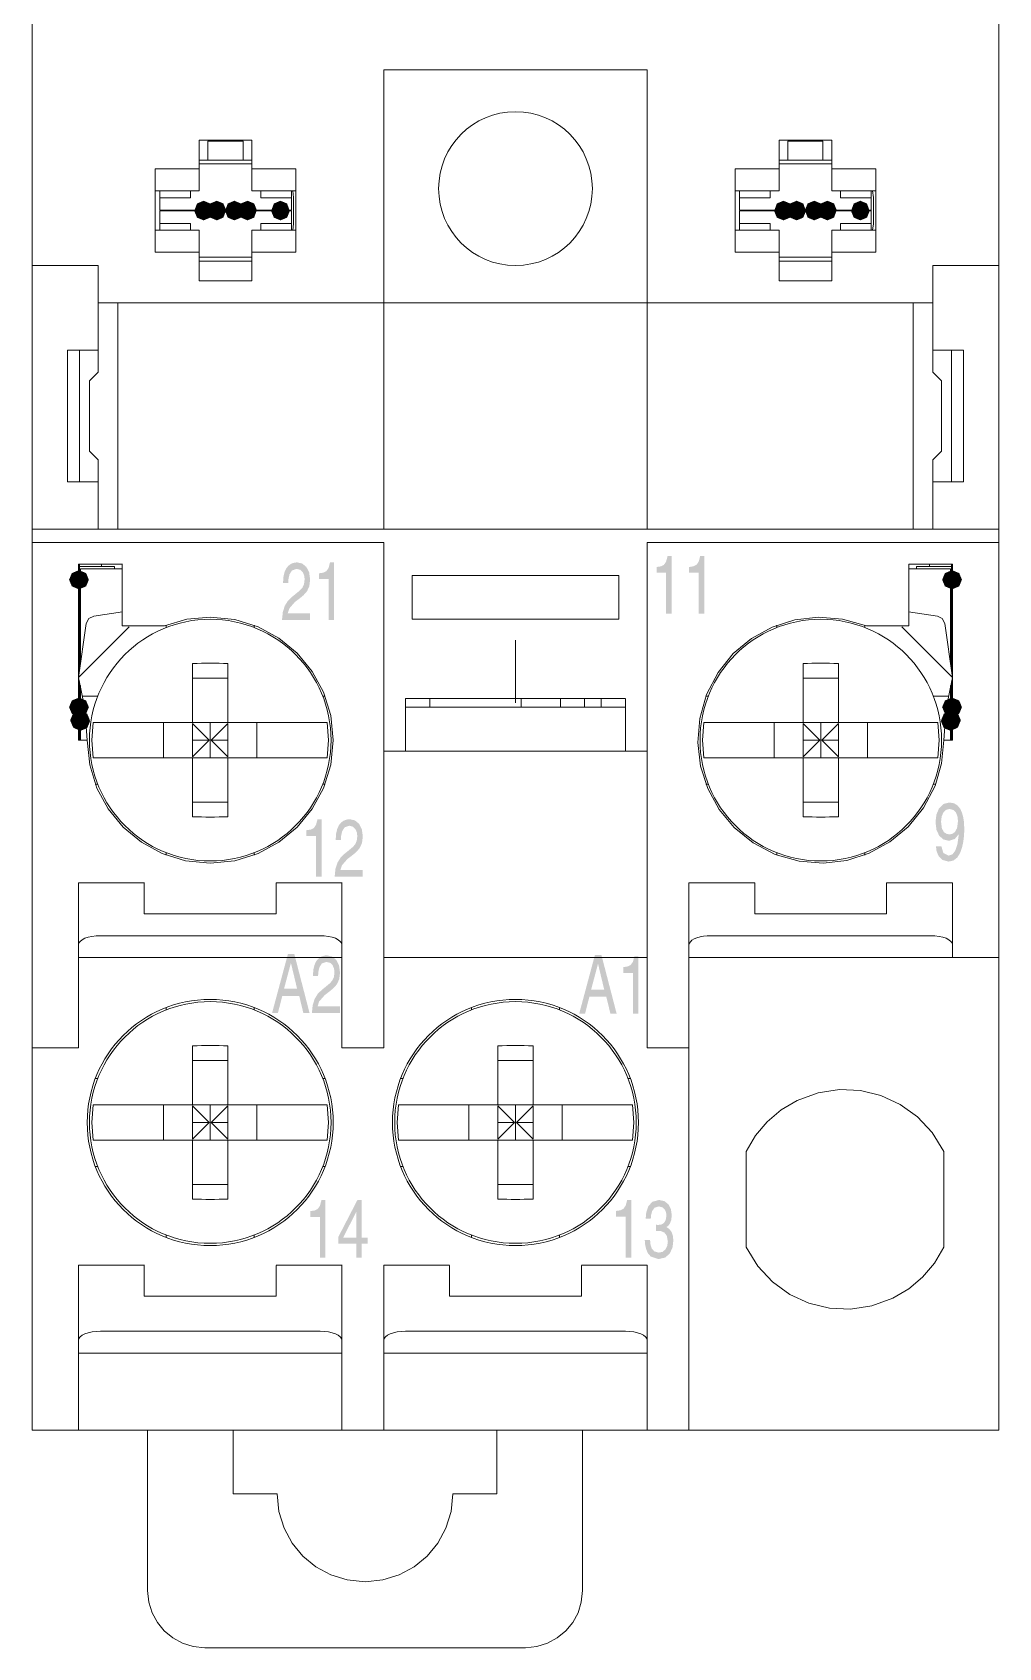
# Model space of a CAD drawing. Header units: inches. Extents: x 567.7 to 589.7, y -8.6 to 65.8.
# Drawn here: x 567.73 to 589.73, y -8.61 to 28.15 of the extents above; entities that cross this region are included whole.
import ezdxf

# ---------------------------------------------------------------- set-up
doc = ezdxf.new("R2010")
doc.units = ezdxf.units.IN
doc.header["$MEASUREMENT"] = 0

msp = doc.modelspace()

# ---------------------------------------------------------------- hatches: boundary and pattern name
h = msp.add_hatch(color=7)
h.dxf.hatch_style = 2
h.paths.add_polyline_path([(571.845, 24.08), (571.783, 23.929), (571.632, 23.867), (571.482, 23.929), (571.419, 24.08), (571.482, 24.25), (571.632, 24.313), (571.783, 24.25)])
h = msp.add_hatch(color=7)
h.dxf.hatch_style = 2
h.paths.add_polyline_path([(571.72, 24.1), (571.782, 24.251), (571.933, 24.313), (572.083, 24.251), (572.146, 24.1), (572.083, 23.93), (571.933, 23.867), (571.782, 23.93)])
h = msp.add_hatch(color=7)
h.dxf.hatch_style = 2
h.paths.add_polyline_path([(572.545, 24.08), (572.483, 23.929), (572.332, 23.867), (572.182, 23.929), (572.119, 24.08), (572.182, 24.25), (572.332, 24.313), (572.483, 24.25)])
h = msp.add_hatch(color=7)
h.dxf.hatch_style = 2
h.paths.add_polyline_path([(572.419, 24.1), (572.482, 24.251), (572.632, 24.313), (572.783, 24.251), (572.845, 24.1), (572.783, 23.93), (572.632, 23.867), (572.482, 23.93)])
h = msp.add_hatch(color=7)
h.dxf.hatch_style = 2
h.paths.add_polyline_path([(573.595, 24.08), (573.533, 23.929), (573.382, 23.867), (573.232, 23.929), (573.169, 24.08), (573.232, 24.25), (573.382, 24.313), (573.533, 24.25)])
h = msp.add_hatch(color=7)
h.dxf.hatch_style = 2
h.paths.add_polyline_path([(585.046, 24.08), (584.984, 23.929), (584.833, 23.867), (584.682, 23.929), (584.62, 24.08), (584.682, 24.25), (584.833, 24.313), (584.984, 24.25)])
h = msp.add_hatch(color=7)
h.dxf.hatch_style = 2
h.paths.add_polyline_path([(585.346, 24.08), (585.284, 23.929), (585.133, 23.867), (584.983, 23.929), (584.92, 24.08), (584.983, 24.25), (585.133, 24.313), (585.284, 24.25)])
h = msp.add_hatch(color=7)
h.dxf.hatch_style = 2
h.paths.add_polyline_path([(585.32, 24.1), (585.383, 24.251), (585.533, 24.313), (585.684, 24.251), (585.746, 24.1), (585.684, 23.93), (585.533, 23.867), (585.383, 23.93)])
h = msp.add_hatch(color=7)
h.dxf.hatch_style = 2
h.paths.add_polyline_path([(585.62, 24.1), (585.683, 24.251), (585.833, 24.313), (585.984, 24.251), (586.046, 24.1), (585.984, 23.93), (585.833, 23.867), (585.683, 23.93)])
h = msp.add_hatch(color=7)
h.dxf.hatch_style = 2
h.paths.add_polyline_path([(586.796, 24.08), (586.734, 23.929), (586.583, 23.867), (586.433, 23.929), (586.37, 24.08), (586.433, 24.25), (586.583, 24.313), (586.734, 24.25)])
h = msp.add_hatch(color=7)
h.dxf.hatch_style = 2
h.paths.add_polyline_path([(582.286, 14.918), (582.161, 14.918), (582.161, 15.849), (581.943, 15.849), (581.943, 15.979), (582.041, 15.994), (582.112, 16.029), (582.161, 16.101), (582.194, 16.228), (582.286, 16.228)])
h = msp.add_hatch(color=7)
h.dxf.hatch_style = 2
h.paths.add_polyline_path([(583.028, 14.918), (582.903, 14.918), (582.903, 15.849), (582.684, 15.849), (582.684, 15.979), (582.782, 15.994), (582.853, 16.029), (582.903, 16.101), (582.937, 16.228), (583.028, 16.228)])
h = msp.add_hatch(color=7)
h.dxf.hatch_style = 2
h.paths.add_polyline_path([(568.782, 15.476), (568.632, 15.539), (568.569, 15.69), (568.632, 15.84), (568.782, 15.903), (568.807, 15.903), (568.958, 15.84), (569.02, 15.69), (568.958, 15.539), (568.807, 15.476)])
h = msp.add_hatch(color=7)
h.dxf.hatch_style = 2
h.paths.add_polyline_path([(573.44, 15.615), (573.45, 15.757), (573.476, 15.868), (573.516, 15.951), (573.564, 16.009), (573.617, 16.048), (573.671, 16.071), (573.722, 16.081), (573.765, 16.084), (573.879, 16.057), (573.972, 15.98), (574.035, 15.857), (574.058, 15.693), (574.038, 15.54), (573.985, 15.425), (573.905, 15.335), (573.807, 15.255), (573.709, 15.181), (573.583, 15.036), (573.548, 14.928), (574.058, 14.928), (574.058, 14.774), (573.417, 14.774), (573.436, 14.955), (573.481, 15.097), (573.55, 15.207), (573.636, 15.293), (573.761, 15.394), (573.83, 15.452), (573.884, 15.513), (573.919, 15.592), (573.932, 15.701), (573.923, 15.782), (573.891, 15.858), (573.834, 15.915), (573.747, 15.937), (573.643, 15.899), (573.587, 15.81), (573.564, 15.704), (573.558, 15.615)])
h = msp.add_hatch(color=7)
h.dxf.hatch_style = 2
h.paths.add_polyline_path([(574.602, 14.774), (574.477, 14.774), (574.477, 15.704), (574.258, 15.704), (574.258, 15.835), (574.356, 15.85), (574.427, 15.885), (574.477, 15.957), (574.51, 16.084), (574.602, 16.084)])
h = msp.add_hatch(color=7)
h.dxf.hatch_style = 2
h.paths.add_polyline_path([(588.658, 15.476), (588.508, 15.539), (588.445, 15.69), (588.508, 15.84), (588.658, 15.903), (588.683, 15.903), (588.834, 15.84), (588.896, 15.69), (588.834, 15.539), (588.683, 15.476)])
h = msp.add_hatch(color=7)
h.dxf.hatch_style = 2
h.paths.add_polyline_path([(568.782, 12.577), (568.632, 12.639), (568.569, 12.79), (568.632, 12.941), (568.782, 13.003), (568.807, 13.003), (568.958, 12.941), (569.02, 12.79), (568.958, 12.639), (568.807, 12.577)])
h = msp.add_hatch(color=7)
h.dxf.hatch_style = 2
h.paths.add_polyline_path([(588.658, 12.577), (588.508, 12.639), (588.445, 12.79), (588.508, 12.941), (588.658, 13.003), (588.683, 13.003), (588.834, 12.941), (588.896, 12.79), (588.834, 12.639), (588.683, 12.577)])
h = msp.add_hatch(color=7)
h.dxf.hatch_style = 2
h.paths.add_polyline_path([(568.807, 12.277), (568.657, 12.339), (568.594, 12.49), (568.657, 12.641), (568.807, 12.703), (568.832, 12.703), (568.983, 12.641), (569.045, 12.49), (568.983, 12.339), (568.832, 12.277)])
h = msp.add_hatch(color=7)
h.dxf.hatch_style = 2
h.paths.add_polyline_path([(568.657, 12.339), (568.594, 12.49), (568.657, 12.641), (568.807, 12.703), (568.958, 12.641), (568.983, 12.616), (569.045, 12.465), (568.983, 12.314), (568.832, 12.252), (568.682, 12.314)])
h = msp.add_hatch(color=7)
h.dxf.hatch_style = 2
h.paths.add_polyline_path([(588.784, 12.314), (588.633, 12.252), (588.482, 12.314), (588.42, 12.465), (588.482, 12.616), (588.507, 12.641), (588.658, 12.703), (588.809, 12.641), (588.871, 12.49), (588.809, 12.339)])
h = msp.add_hatch(color=7)
h.dxf.hatch_style = 2
h.paths.add_polyline_path([(588.633, 12.277), (588.483, 12.339), (588.42, 12.49), (588.483, 12.641), (588.633, 12.703), (588.658, 12.703), (588.809, 12.641), (588.871, 12.49), (588.809, 12.339), (588.658, 12.277)])
h = msp.add_hatch(color=7)
h.paths.add_polyline_path([(588.806, 10.195), (588.795, 10.301), (588.76, 10.39), (588.699, 10.451), (588.609, 10.474), (588.532, 10.452), (588.472, 10.393), (588.434, 10.3), (588.42, 10.18), (588.44, 10.029), (588.488, 9.944), (588.553, 9.905), (588.618, 9.896), (588.674, 9.906), (588.736, 9.948), (588.785, 10.039)])
h.paths.add_polyline_path([(588.294, 10.172), (588.314, 10.343), (588.373, 10.486), (588.471, 10.585), (588.607, 10.621), (588.711, 10.604), (588.792, 10.556), (588.852, 10.485), (588.894, 10.398), (588.922, 10.3), (588.939, 10.199), (588.946, 10.101), (588.948, 10.014), (588.947, 9.942), (588.94, 9.84), (588.925, 9.719), (588.897, 9.592), (588.854, 9.472), (588.792, 9.371), (588.706, 9.302), (588.595, 9.276), (588.453, 9.313), (588.364, 9.403), (588.317, 9.518), (588.304, 9.626), (588.427, 9.626), (588.474, 9.469), (588.592, 9.412), (588.68, 9.441), (588.747, 9.53), (588.795, 9.682), (588.826, 9.902), (588.732, 9.79), (588.601, 9.749), (588.477, 9.778), (588.38, 9.862), (588.316, 9.996)])
h = msp.add_hatch(color=7)
h.dxf.hatch_style = 2
h.paths.add_polyline_path([(574.317, 8.93), (574.192, 8.93), (574.192, 9.86), (573.973, 9.86), (573.973, 9.99), (574.072, 10.005), (574.142, 10.04), (574.192, 10.112), (574.225, 10.239), (574.317, 10.239)])
h = msp.add_hatch(color=7)
h.dxf.hatch_style = 2
h.paths.add_polyline_path([(574.639, 9.77), (574.649, 9.913), (574.675, 10.024), (574.715, 10.107), (574.763, 10.165), (574.816, 10.204), (574.87, 10.226), (574.92, 10.237), (574.963, 10.239), (575.078, 10.213), (575.171, 10.135), (575.234, 10.012), (575.257, 9.848), (575.237, 9.695), (575.184, 9.58), (575.104, 9.49), (575.006, 9.41), (574.908, 9.336), (574.782, 9.192), (574.747, 9.084), (575.257, 9.084), (575.257, 8.93), (574.615, 8.93), (574.634, 9.111), (574.68, 9.252), (574.748, 9.362), (574.835, 9.449), (574.959, 9.55), (575.028, 9.607), (575.082, 9.668), (575.118, 9.747), (575.131, 9.855), (575.122, 9.937), (575.09, 10.013), (575.033, 10.07), (574.945, 10.092), (574.842, 10.055), (574.786, 9.966), (574.763, 9.859), (574.757, 9.77)])
h = msp.add_hatch(color=7)
h.paths.add_polyline_path([(573.761, 6.381), (573.62, 6.97), (573.463, 6.381)])
h.paths.add_polyline_path([(573.424, 6.22), (573.324, 5.831), (573.191, 5.831), (573.551, 7.17), (573.698, 7.17), (574.044, 5.831), (573.903, 5.831), (573.809, 6.22)])
h = msp.add_hatch(color=7)
h.dxf.hatch_style = 2
h.paths.add_polyline_path([(574.121, 6.672), (574.13, 6.815), (574.157, 6.926), (574.196, 7.009), (574.245, 7.068), (574.298, 7.106), (574.351, 7.129), (574.402, 7.14), (574.445, 7.142), (574.559, 7.115), (574.652, 7.038), (574.715, 6.915), (574.738, 6.75), (574.719, 6.598), (574.665, 6.482), (574.585, 6.392), (574.487, 6.312), (574.39, 6.238), (574.263, 6.094), (574.228, 5.986), (574.738, 5.986), (574.738, 5.832), (574.097, 5.832), (574.116, 6.013), (574.162, 6.155), (574.23, 6.265), (574.317, 6.351), (574.441, 6.452), (574.509, 6.509), (574.563, 6.571), (574.599, 6.649), (574.612, 6.758), (574.602, 6.839), (574.571, 6.915), (574.514, 6.972), (574.427, 6.994), (574.323, 6.957), (574.267, 6.868), (574.244, 6.761), (574.238, 6.672)])
h = msp.add_hatch(color=7)
h.paths.add_polyline_path([(580.752, 6.363), (580.611, 6.952), (580.454, 6.363)])
h.paths.add_polyline_path([(580.415, 6.203), (580.315, 5.813), (580.182, 5.813), (580.541, 7.152), (580.688, 7.152), (581.036, 5.813), (580.894, 5.813), (580.799, 6.203)])
h = msp.add_hatch(color=7)
h.dxf.hatch_style = 2
h.paths.add_polyline_path([(581.531, 5.814), (581.407, 5.814), (581.407, 6.744), (581.188, 6.744), (581.188, 6.875), (581.286, 6.89), (581.356, 6.925), (581.406, 6.997), (581.44, 7.123), (581.531, 7.123)])
h = msp.add_hatch(color=7)
h.dxf.hatch_style = 2
h.paths.add_polyline_path([(574.406, 0.261), (574.281, 0.261), (574.281, 1.192), (574.063, 1.192), (574.063, 1.322), (574.161, 1.337), (574.231, 1.373), (574.281, 1.445), (574.315, 1.572), (574.406, 1.572)])
h = msp.add_hatch(color=7)
h.paths.add_polyline_path([(574.811, 0.722), (575.112, 0.722), (575.112, 1.316)])
h.paths.add_polyline_path([(575.229, 0.581), (575.229, 0.261), (575.112, 0.261), (575.112, 0.581), (574.702, 0.581), (574.702, 0.74), (575.132, 1.572), (575.229, 1.572), (575.229, 0.722), (575.366, 0.722), (575.366, 0.581)])
h = msp.add_hatch(color=7)
h.dxf.hatch_style = 2
h.paths.add_polyline_path([(581.366, 0.266), (581.241, 0.266), (581.241, 1.197), (581.022, 1.197), (581.022, 1.327), (581.121, 1.342), (581.192, 1.377), (581.241, 1.449), (581.275, 1.576), (581.366, 1.576)])
h = msp.add_hatch(color=7)
h.dxf.hatch_style = 2
h.paths.add_polyline_path([(581.928, 1.012), (581.99, 1.009), (582.056, 1.019), (582.113, 1.054), (582.153, 1.12), (582.168, 1.223), (582.161, 1.288), (582.134, 1.355), (582.081, 1.408), (581.995, 1.43), (581.897, 1.399), (581.843, 1.323), (581.819, 1.231), (581.812, 1.148), (581.696, 1.148), (581.709, 1.296), (581.756, 1.434), (581.849, 1.536), (582.001, 1.576), (582.122, 1.55), (582.213, 1.478), (582.27, 1.369), (582.29, 1.231), (582.278, 1.121), (582.249, 1.042), (582.21, 0.989), (582.169, 0.961), (582.232, 0.917), (582.282, 0.855), (582.314, 0.768), (582.326, 0.652), (582.307, 0.496), (582.247, 0.361), (582.142, 0.267), (581.988, 0.231), (581.814, 0.288), (581.75, 0.358), (581.709, 0.45), (581.685, 0.555), (581.674, 0.668), (581.796, 0.668), (581.804, 0.57), (581.832, 0.476), (581.892, 0.406), (581.996, 0.378), (582.079, 0.396), (582.143, 0.448), (582.186, 0.528), (582.201, 0.632), (582.177, 0.763), (582.121, 0.835), (582.049, 0.866), (581.981, 0.872), (581.928, 0.869)])

# ---------------------------------------------------------------- linework, layer by layer
at = {"color": 7, "lineweight": 0}
for points in [[(567.732, -3.661), (567.732, 65.841)], [(589.732, -3.661), (589.732, 65.841)], [(575.732, 16.84), (575.732, 27.291)], [(575.732, 27.29), (581.732, 27.29)], [(581.732, 27.29), (581.732, 16.839)], [(571.533, 25.69), (572.732, 25.69)], [(571.533, 25.69), (571.533, 24.54)], [(571.732, 25.669), (572.532, 25.669)], [(571.732, 25.669), (571.732, 25.24)], [(572.533, 25.669), (572.533, 25.24)], [(572.732, 24.54), (572.732, 25.69)], [(584.733, 25.69), (585.933, 25.69)], [(584.733, 25.69), (584.733, 24.54)], [(584.933, 25.669), (585.732, 25.669)], [(584.933, 25.669), (584.933, 25.24)], [(585.732, 25.669), (585.732, 25.24)], [(585.933, 24.54), (585.933, 25.69)], [(570.532, 25.041), (571.533, 25.041)], [(570.532, 25.041), (570.532, 23.14)], [(571.533, 25.24), (572.732, 25.24)], [(571.533, 25.15), (572.732, 25.15)], [(572.732, 25.041), (573.733, 25.041)], [(573.732, 23.14), (573.732, 25.04)], [(583.733, 25.041), (584.733, 25.041)], [(583.733, 23.14), (583.733, 25.04)], [(584.733, 25.24), (585.933, 25.24)], [(584.733, 25.15), (585.933, 25.15)], [(585.933, 25.041), (586.933, 25.041)], [(586.933, 25.041), (586.933, 23.14)], [(570.532, 24.54), (571.533, 24.54)], [(570.632, 24.1), (570.632, 24.54)], [(570.632, 24.382), (571.333, 24.382)], [(571.333, 24.382), (571.333, 24.54)], [(572.732, 24.54), (573.733, 24.54)], [(572.932, 24.382), (572.932, 24.54)], [(572.932, 24.382), (573.632, 24.382)], [(573.632, 24.1), (573.632, 24.54)], [(573.682, 24.39), (573.66, 24.54)], [(573.682, 23.79), (573.682, 24.39)], [(583.733, 24.54), (584.733, 24.54)], [(583.832, 24.1), (583.832, 24.54)], [(583.832, 24.382), (584.532, 24.382)], [(584.532, 24.382), (584.532, 24.54)], [(585.933, 24.54), (586.933, 24.54)], [(586.133, 24.382), (586.133, 24.54)], [(586.133, 24.382), (586.833, 24.382)], [(586.833, 24.1), (586.833, 24.54)], [(586.883, 24.39), (586.86, 24.54)], [(586.883, 23.79), (586.883, 24.39)], [(570.632, 24.1), (573.632, 24.1)], [(570.632, 24.08), (573.632, 24.08)], [(570.632, 23.64), (570.632, 24.08)], [(573.632, 23.64), (573.632, 24.08)], [(583.832, 24.1), (586.834, 24.1)], [(583.832, 24.08), (586.834, 24.08)], [(583.832, 23.64), (583.832, 24.08)], [(586.833, 23.64), (586.833, 24.08)], [(570.532, 23.64), (571.533, 23.64)], [(570.632, 23.799), (571.333, 23.799)], [(571.333, 23.64), (571.333, 23.799)], [(571.533, 23.64), (571.533, 22.49)], [(572.732, 23.64), (573.733, 23.64)], [(572.732, 22.49), (572.732, 23.64)], [(572.932, 23.64), (572.932, 23.799)], [(572.932, 23.799), (573.632, 23.799)], [(573.66, 23.64), (573.682, 23.791)], [(583.733, 23.64), (584.733, 23.64)], [(583.832, 23.799), (584.532, 23.799)], [(584.532, 23.64), (584.532, 23.799)], [(584.733, 23.64), (584.733, 22.49)], [(585.933, 22.49), (585.933, 23.64)], [(585.933, 23.64), (586.933, 23.64)], [(586.133, 23.64), (586.133, 23.799)], [(586.133, 23.799), (586.833, 23.799)], [(586.86, 23.64), (586.883, 23.791)], [(567.732, 22.84), (569.233, 22.84)], [(569.232, 22.84), (569.232, 20.415)], [(570.532, 23.14), (571.533, 23.14)], [(571.533, 23.03), (572.732, 23.03)], [(571.533, 22.94), (572.732, 22.94)], [(572.732, 23.14), (573.733, 23.14)], [(583.733, 23.14), (584.733, 23.14)], [(584.733, 23.03), (585.933, 23.03)], [(584.733, 22.94), (585.933, 22.94)], [(585.933, 23.14), (586.933, 23.14)], [(588.233, 22.84), (589.733, 22.84)], [(588.233, 22.84), (588.233, 20.415)], [(571.533, 22.49), (572.732, 22.49)], [(584.733, 22.49), (585.933, 22.49)], [(569.232, 21.99), (588.233, 21.99)], [(569.683, 21.99), (569.683, 16.84)], [(587.783, 16.84), (587.783, 21.99)], [(568.532, 20.915), (568.532, 17.914)], [(568.532, 20.915), (569.232, 20.915)], [(568.807, 20.915), (568.807, 17.914)], [(588.233, 20.915), (588.933, 20.915)], [(588.658, 17.915), (588.658, 20.915)], [(588.933, 17.915), (588.933, 20.915)], [(569.032, 20.215), (569.232, 20.415)], [(588.233, 20.415), (588.433, 20.215)], [(569.032, 18.615), (569.032, 20.215)], [(588.433, 18.615), (588.433, 20.215)], [(569.032, 18.615), (569.232, 18.415)], [(569.232, 18.415), (569.232, 16.84)], [(588.233, 18.415), (588.433, 18.615)], [(588.233, 18.415), (588.233, 16.84)], [(568.532, 17.915), (569.232, 17.915)], [(588.233, 17.915), (588.933, 17.915)], [(567.732, 16.84), (589.732, 16.84)], [(567.732, 16.54), (575.732, 16.54)], [(575.732, 5.04), (575.732, 16.54)], [(581.732, 16.54), (589.732, 16.54)], [(581.732, 16.54), (581.732, 5.039)], [(568.782, 16.04), (569.783, 16.04)], [(568.782, 16.04), (568.782, 12.04)], [(568.807, 16.04), (568.807, 13.639)], [(568.807, 15.99), (569.607, 15.99)], [(568.832, 15.94), (569.782, 15.94)], [(568.832, 15.94), (568.832, 13.811)], [(569.307, 16.04), (569.307, 15.99)], [(569.607, 15.99), (569.607, 15.939)], [(569.782, 14.64), (569.782, 16.04)], [(587.683, 16.04), (587.683, 14.639)], [(587.683, 16.04), (588.683, 16.04)], [(587.683, 15.94), (588.633, 15.94)], [(587.858, 15.94), (587.858, 15.991)], [(587.858, 15.99), (588.658, 15.99)], [(588.158, 16.04), (588.158, 15.99)], [(588.633, 13.811), (588.633, 15.94)], [(588.658, 13.64), (588.658, 16.04)], [(588.683, 16.04), (588.683, 12.04)], [(576.382, 15.789), (576.382, 14.79)], [(576.382, 15.789), (581.082, 15.789)], [(581.082, 15.789), (581.082, 14.79)], [(569.13, 14.862), (569.017, 14.805), (568.961, 14.692)], [(568.982, 12.04), (569.039, 11.476), (569.202, 10.95), (569.46, 10.475), (569.802, 10.06), (570.217, 9.719), (570.692, 9.46), (571.218, 9.297), (571.782, 9.24), (572.346, 9.297), (572.872, 9.46), (573.348, 9.719), (573.762, 10.06), (574.104, 10.475), (574.362, 10.95), (574.525, 11.476), (574.582, 12.04), (574.525, 12.604), (574.362, 13.13), (574.104, 13.605), (573.762, 14.02), (573.348, 14.361), (572.872, 14.62), (572.346, 14.783), (571.782, 14.84), (571.253, 14.789), (570.743, 14.639)], [(569.13, 14.862), (569.783, 14.957)], [(576.382, 14.79), (581.082, 14.79)], [(586.722, 14.64), (586.177, 14.796), (585.628, 14.84), (585.09, 14.776), (584.579, 14.613), (584.108, 14.355), (583.691, 14.009), (583.345, 13.582), (583.083, 13.079), (582.927, 12.534), (582.883, 11.986), (582.946, 11.448), (583.11, 10.937), (583.368, 10.465), (583.713, 10.049), (584.141, 9.703), (584.644, 9.44), (585.189, 9.283), (585.738, 9.24), (586.275, 9.303), (586.787, 9.466), (587.258, 9.724), (587.674, 10.07), (588.021, 10.498), (588.283, 11), (588.432, 11.511), (588.483, 12.04)], [(587.682, 14.957), (588.336, 14.862)], [(588.504, 14.692), (588.448, 14.805), (588.336, 14.862)], [(568.782, 13.468), (568.96, 14.692)], [(568.782, 13.468), (569.935, 14.621)], [(569.782, 14.64), (570.743, 14.64)], [(570.782, 14.655), (570.782, 14.602)], [(572.782, 14.602), (572.782, 14.654)], [(584.683, 14.655), (584.683, 14.602)], [(586.683, 14.602), (586.683, 14.654)], [(586.722, 14.64), (587.683, 14.64)], [(587.531, 14.62), (588.684, 13.468)], [(588.504, 14.692), (588.683, 13.468)], [(578.732, 12.887), (578.732, 14.314)], [(571.382, 13.785), (571.482, 13.786), (571.582, 13.788), (571.682, 13.79), (571.782, 13.79), (571.882, 13.79), (571.983, 13.788), (572.082, 13.786), (572.182, 13.785)], [(571.382, 12.44), (571.382, 13.785)], [(572.182, 12.44), (572.182, 13.785)], [(585.283, 13.785), (585.383, 13.786), (585.482, 13.788), (585.583, 13.79), (585.682, 13.79), (585.783, 13.79), (585.883, 13.788), (585.983, 13.786), (586.083, 13.785)], [(585.283, 12.44), (585.283, 13.785)], [(586.083, 13.785), (586.083, 12.44)], [(568.982, 12.04), (568.932, 12.761), (568.783, 13.468)], [(568.807, 13.377), (568.807, 12.04)], [(568.832, 13.28), (568.832, 12.04)], [(571.382, 13.451), (572.182, 13.451)], [(585.283, 13.451), (586.083, 13.451)], [(588.683, 13.468), (588.533, 12.761), (588.483, 12.04)], [(588.633, 12.04), (588.633, 13.28)], [(588.658, 12.04), (588.658, 13.377)], [(568.885, 13.039), (569.221, 13.039)], [(574.344, 13.039), (574.397, 13.039)], [(576.232, 11.79), (576.232, 12.99)], [(576.232, 12.99), (581.232, 12.99)], [(576.782, 12.79), (576.782, 12.99)], [(578.858, 12.79), (578.858, 12.99)], [(579.758, 12.99), (579.758, 12.79)], [(580.307, 12.99), (580.307, 12.79)], [(580.682, 12.99), (580.682, 12.79)], [(581.233, 12.99), (581.233, 11.79)], [(583.067, 13.039), (583.12, 13.039)], [(588.245, 13.039), (588.58, 13.039)], [(576.232, 12.79), (581.232, 12.79)], [(569.119, 12.44), (569.089, 12.04), (569.119, 11.64)], [(574.446, 12.44), (569.119, 12.44)], [(570.721, 11.64), (570.721, 12.44)], [(571.382, 11.663), (571.382, 12.418)], [(571.761, 12.04), (571.383, 12.417)], [(571.782, 11.64), (571.782, 12.44)], [(571.805, 12.04), (572.182, 12.417)], [(572.182, 11.663), (572.182, 12.418)], [(572.843, 11.64), (572.843, 12.44)], [(574.446, 11.64), (574.476, 12.04), (574.446, 12.44)], [(583.019, 12.44), (582.989, 12.04), (583.019, 11.64)], [(583.019, 12.44), (588.346, 12.44)], [(584.622, 12.44), (584.622, 11.64)], [(585.283, 11.663), (585.283, 12.418)], [(585.283, 12.418), (585.66, 12.04)], [(585.682, 12.44), (585.682, 11.64)], [(585.705, 12.04), (586.083, 12.417)], [(586.083, 12.418), (586.083, 11.663)], [(586.744, 11.64), (586.744, 12.44)], [(588.346, 11.64), (588.377, 12.04), (588.346, 12.44)], [(568.782, 12.04), (568.982, 12.04)], [(571.382, 11.663), (571.76, 12.04)], [(571.382, 12.04), (571.76, 12.04)], [(572.182, 11.663), (571.805, 12.04)], [(571.805, 12.04), (572.182, 12.04)], [(575.732, 11.79), (581.732, 11.79)], [(585.283, 12.04), (585.66, 12.04)], [(585.283, 11.663), (585.66, 12.04)], [(585.705, 12.04), (586.083, 11.663)], [(585.705, 12.04), (586.083, 12.04)], [(588.483, 12.04), (588.683, 12.04)], [(574.446, 11.64), (569.119, 11.64)], [(571.382, 10.295), (571.382, 11.64)], [(572.182, 10.295), (572.182, 11.64)], [(583.019, 11.64), (588.346, 11.64)], [(585.283, 10.295), (585.283, 11.64)], [(586.083, 11.64), (586.083, 10.295)], [(569.167, 11.039), (569.221, 11.039)], [(574.344, 11.039), (574.397, 11.039)], [(583.067, 11.039), (583.12, 11.039)], [(588.245, 11.039), (588.297, 11.039)], [(571.382, 10.628), (572.182, 10.628)], [(572.182, 10.295), (572.082, 10.293), (571.983, 10.291), (571.882, 10.29), (571.782, 10.29), (571.682, 10.29), (571.583, 10.291), (571.483, 10.293), (571.383, 10.295)], [(585.283, 10.628), (586.083, 10.628)], [(586.083, 10.295), (585.983, 10.293), (585.883, 10.291), (585.783, 10.29), (585.682, 10.29), (585.583, 10.29), (585.483, 10.291), (585.384, 10.293), (585.284, 10.295)], [(570.782, 9.478), (570.782, 9.425)], [(572.782, 9.425), (572.782, 9.477)], [(584.683, 9.478), (584.683, 9.425)], [(586.683, 9.425), (586.683, 9.477)], [(568.782, 8.79), (568.782, 5.039)], [(568.782, 8.79), (570.283, 8.79)], [(570.282, 8.09), (570.282, 8.789)], [(573.282, 8.79), (574.783, 8.79)], [(573.282, 8.09), (573.282, 8.789)], [(574.782, 5.04), (574.782, 8.79)], [(582.682, 8.79), (584.183, 8.79)], [(582.682, -3.661), (582.682, 8.79)], [(584.182, 8.79), (584.182, 8.091)], [(587.182, 8.79), (588.683, 8.79)], [(587.182, 8.09), (587.182, 8.789)], [(588.683, 8.79), (588.683, 7.09)], [(570.282, 8.09), (573.282, 8.09)], [(584.182, 8.09), (587.182, 8.09)], [(569.282, 7.59), (569.185, 7.586), (569.091, 7.574), (569.005, 7.555), (568.929, 7.53), (568.867, 7.498), (568.82, 7.461), (568.791, 7.424), (568.782, 7.382)], [(569.282, 7.59), (574.282, 7.59)], [(574.782, 7.382), (574.773, 7.424), (574.744, 7.461), (574.698, 7.498), (574.636, 7.53), (574.56, 7.555), (574.474, 7.574), (574.379, 7.586), (574.282, 7.589)], [(582.682, 7.382), (582.691, 7.418), (582.713, 7.453), (582.749, 7.486), (582.8, 7.515), (582.861, 7.541), (582.933, 7.562), (583.012, 7.578), (583.095, 7.587), (583.183, 7.589)], [(583.183, 7.59), (588.183, 7.59)], [(588.683, 7.382), (588.673, 7.424), (588.645, 7.461), (588.598, 7.498), (588.536, 7.53), (588.461, 7.555), (588.374, 7.574), (588.28, 7.586), (588.183, 7.589)], [(568.782, 7.09), (574.782, 7.09)], [(575.732, 7.09), (581.732, 7.09)], [(582.682, 7.09), (589.733, 7.09)], [(570.782, 5.955), (570.782, 5.902)], [(572.782, 5.901), (572.782, 5.954)], [(577.732, 5.955), (577.732, 5.902)], [(579.732, 5.901), (579.732, 5.954)], [(567.732, 5.04), (568.782, 5.04)], [(571.382, 5.085), (571.482, 5.086), (571.582, 5.088), (571.682, 5.089), (571.782, 5.089), (571.882, 5.089), (571.983, 5.088), (572.082, 5.086), (572.182, 5.085)], [(571.382, 3.74), (571.382, 5.085)], [(572.182, 3.74), (572.182, 5.085)], [(574.782, 5.04), (575.732, 5.04)], [(578.332, 5.085), (578.432, 5.086), (578.532, 5.088), (578.633, 5.089), (578.732, 5.089), (578.833, 5.089), (578.932, 5.088), (579.032, 5.086), (579.132, 5.085)], [(578.332, 3.74), (578.332, 5.085)], [(579.132, 3.74), (579.132, 5.085)], [(581.732, 5.04), (582.682, 5.04)], [(571.382, 4.75), (572.182, 4.75)], [(578.332, 4.75), (579.132, 4.75)], [(569.167, 4.339), (569.221, 4.339)], [(574.344, 4.339), (574.397, 4.339)], [(576.117, 4.339), (576.17, 4.339)], [(581.294, 4.339), (581.349, 4.339)], [(588.483, 2.679), (588.218, 3.11), (587.882, 3.469), (587.489, 3.751), (587.053, 3.951), (586.587, 4.065), (586.105, 4.087), (585.619, 4.014), (585.143, 3.84), (584.783, 3.626), (584.465, 3.357), (584.197, 3.04), (583.984, 2.679)], [(569.119, 3.74), (569.089, 3.34), (569.119, 2.94)], [(569.119, 3.74), (574.446, 3.74)], [(570.721, 3.74), (570.721, 2.94)], [(571.382, 3.718), (571.76, 3.341)], [(571.382, 2.962), (571.382, 3.718)], [(571.782, 3.74), (571.782, 2.94)], [(571.805, 3.34), (572.182, 3.718)], [(572.182, 2.962), (572.182, 3.718)], [(572.843, 2.94), (572.843, 3.739)], [(574.446, 2.94), (574.476, 3.34), (574.446, 3.739)], [(576.069, 3.74), (576.039, 3.34), (576.069, 2.94)], [(576.069, 3.74), (581.396, 3.74)], [(577.671, 3.74), (577.671, 2.94)], [(578.332, 2.962), (578.332, 3.718)], [(578.332, 3.718), (578.71, 3.341)], [(578.732, 3.74), (578.732, 2.94)], [(578.732, 3.74), (578.732, 2.94)], [(578.755, 3.34), (579.132, 3.718)], [(579.132, 2.962), (579.132, 3.718)], [(579.793, 2.94), (579.793, 3.739)], [(581.396, 2.94), (581.426, 3.34), (581.396, 3.739)], [(571.382, 2.962), (571.76, 3.34)], [(571.382, 3.34), (571.76, 3.34)], [(571.805, 3.34), (572.182, 2.963)], [(571.805, 3.34), (572.182, 3.34)], [(578.332, 3.34), (578.71, 3.34)], [(578.332, 2.962), (578.71, 3.34)], [(578.755, 3.34), (579.132, 2.963)], [(578.755, 3.34), (579.132, 3.34)], [(569.119, 2.94), (574.446, 2.94)], [(571.382, 1.595), (571.382, 2.94)], [(572.182, 1.595), (572.182, 2.94)], [(576.069, 2.94), (581.396, 2.94)], [(578.332, 1.595), (578.332, 2.94)], [(579.132, 1.595), (579.132, 2.94)], [(583.983, 2.679), (583.983, 0.5)], [(588.483, 0.5), (588.483, 2.679)], [(569.167, 2.34), (569.221, 2.34)], [(574.344, 2.34), (574.397, 2.34)], [(576.117, 2.34), (576.17, 2.34)], [(581.294, 2.34), (581.349, 2.34)], [(571.382, 1.928), (572.182, 1.928)], [(578.332, 1.928), (579.132, 1.928)], [(572.182, 1.595), (572.082, 1.592), (571.983, 1.591), (571.882, 1.59), (571.782, 1.588), (571.682, 1.59), (571.583, 1.591), (571.483, 1.592), (571.383, 1.595)], [(579.132, 1.595), (579.032, 1.592), (578.933, 1.591), (578.833, 1.59), (578.732, 1.588), (578.632, 1.59), (578.533, 1.591), (578.433, 1.592), (578.333, 1.595)], [(570.782, 0.777), (570.782, 0.725)], [(572.782, 0.725), (572.782, 0.777)], [(577.732, 0.777), (577.732, 0.725)], [(579.732, 0.725), (579.732, 0.777)], [(583.983, 0.5), (584.248, 0.068), (584.584, -0.29), (584.976, -0.572), (585.412, -0.772), (585.878, -0.885), (586.361, -0.907), (586.847, -0.834), (587.322, -0.66), (587.683, -0.447), (588, -0.178), (588.269, 0.139), (588.483, 0.5)], [(568.782, 0.09), (570.283, 0.09)], [(568.782, 0.09), (568.782, -3.662)], [(570.282, -0.61), (570.282, 0.089)], [(573.282, 0.09), (574.783, 0.09)], [(573.282, -0.61), (573.282, 0.089)], [(574.782, -3.661), (574.782, 0.09)], [(575.732, 0.09), (577.233, 0.09)], [(575.732, -3.661), (575.732, 0.09)], [(577.233, -0.61), (577.233, 0.089)], [(580.233, 0.09), (581.733, 0.09)], [(580.233, -0.61), (580.233, 0.089)], [(581.732, 0.09), (581.732, -3.662)], [(570.282, -0.61), (573.282, -0.61)], [(577.233, -0.61), (580.233, -0.61)], [(568.782, -1.618), (568.792, -1.577), (568.82, -1.539), (568.867, -1.503), (568.928, -1.472), (569.005, -1.445), (569.092, -1.426), (569.185, -1.415), (569.282, -1.411)], [(569.282, -1.41), (574.282, -1.41)], [(574.782, -1.618), (574.773, -1.577), (574.744, -1.539), (574.698, -1.503), (574.636, -1.472), (574.56, -1.445), (574.474, -1.426), (574.379, -1.415), (574.282, -1.411)], [(576.232, -1.41), (576.135, -1.415), (576.041, -1.426), (575.955, -1.445), (575.879, -1.472), (575.817, -1.503), (575.77, -1.539), (575.743, -1.577), (575.732, -1.618)], [(576.232, -1.41), (581.232, -1.41)], [(581.233, -1.41), (581.329, -1.415), (581.424, -1.426), (581.51, -1.445), (581.587, -1.472), (581.648, -1.503), (581.695, -1.539), (581.723, -1.577), (581.732, -1.618)], [(568.782, -1.91), (574.782, -1.91)], [(575.732, -1.91), (581.732, -1.91)], [(567.732, -3.661), (589.732, -3.661)], [(570.357, -7.31), (570.357, -3.661)], [(572.307, -3.661), (572.307, -5.111)], [(578.307, -5.111), (578.307, -3.661)], [(580.258, -3.661), (580.258, -7.31)], [(572.307, -5.111), (573.308, -5.111)], [(573.307, -5.111), (573.348, -5.514), (573.465, -5.89), (573.649, -6.23), (573.893, -6.525), (574.189, -6.769), (574.529, -6.954), (574.904, -7.07), (575.308, -7.111), (575.711, -7.07), (576.086, -6.954), (576.426, -6.769), (576.722, -6.525), (576.966, -6.23), (577.15, -5.89), (577.266, -5.514), (577.307, -5.111)], [(577.307, -5.111), (578.308, -5.111)], [(570.357, -7.31), (570.384, -7.573), (570.46, -7.817), (570.58, -8.038), (570.738, -8.23), (570.931, -8.389), (571.151, -8.509), (571.395, -8.585), (571.657, -8.611)], [(578.957, -8.611), (579.219, -8.585), (579.464, -8.509), (579.684, -8.389), (579.877, -8.23), (580.036, -8.037), (580.156, -7.817), (580.231, -7.572), (580.258, -7.311)], [(571.657, -8.611), (578.957, -8.611)]]:
    msp.add_lwpolyline(points, dxfattribs=at)
for centre, radius in [((578.732, 24.589), 1.75), ((571.783, 12.04), 2.75), ((585.683, 12.04), 2.75), ((571.782, 3.339), 2.8), ((571.783, 3.34), 2.75), ((578.732, 3.339), 2.8), ((578.732, 3.34), 2.75)]:
    msp.add_circle(centre, radius, dxfattribs=at)

doc.saveas('drawing.dxf')
